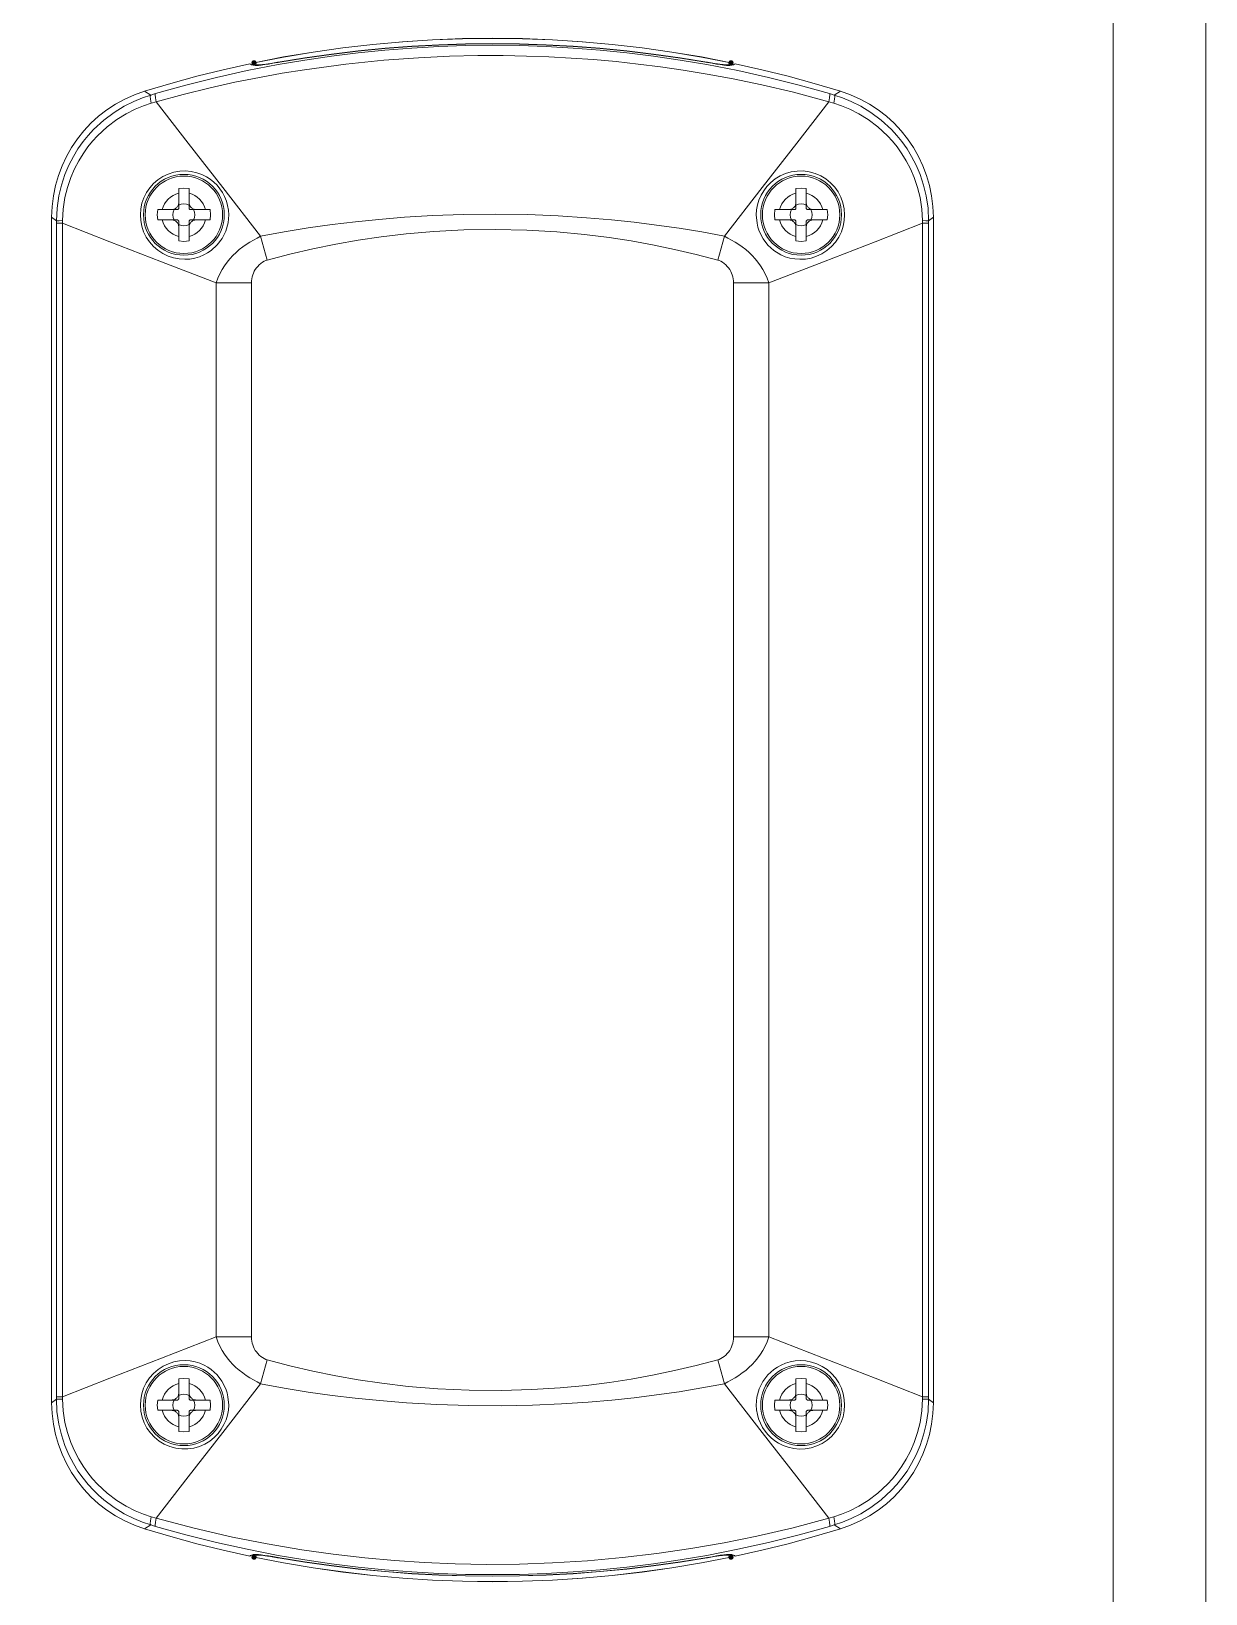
# Model space of a CAD drawing. Header units: millimetres. Extents: x 0 to 260, y 22 to 203.
# Drawn here: x 203 to 259.9, y 88.8 to 164.4 of the extents above; entities that cross this region are included whole.
import ezdxf

# ---------------------------------------------------------------- set-up
doc = ezdxf.new("R2010")
doc.units = ezdxf.units.MM

msp = doc.modelspace()

# ---------------------------------------------------------------- hatches: boundary and pattern name
h = msp.add_hatch(color=7)
edge = h.paths.add_edge_path()
edge.add_arc((213.772503, 162.907804), 0.12741, 0, 360)
h = msp.add_hatch(color=7)
edge = h.paths.add_edge_path()
edge.add_arc((236.873062, 162.907804), 0.127334, 0, 360)
h = msp.add_hatch(color=7)
edge = h.paths.add_edge_path()
edge.add_arc((213.772468, 90.529269), 0.127502, 0, 360)
h = msp.add_hatch(color=7)
edge = h.paths.add_edge_path()
edge.add_arc((236.873027, 90.529445), 0.127425, 0, 360)

# ---------------------------------------------------------------- linework, layer by layer
at = {"color": 7, "lineweight": 0}
for points in [[(0.128058, 22.287794), (259.869517, 22.287794), (259.869517, 202.784781), (0.128058, 202.784781)], [(4.604456, 198.308031), (255.392767, 198.308031), (255.392767, 26.763839), (4.604456, 26.763839)]]:
    msp.add_lwpolyline(points, close=True, dxfattribs=at)
for points in [[(236.874085, 162.911331), (235.442551, 163.188772), (234.006055, 163.42922), (232.565306, 163.632677), (231.121013, 163.799141), (229.673886, 163.928613), (228.224635, 164.021093), (226.773969, 164.076581), (225.322597, 164.095077), (223.87123, 164.076581), (222.420576, 164.021093), (220.971346, 163.928613), (219.524248, 163.799141), (218.079993, 163.632677), (216.639289, 163.42922), (215.202846, 163.188772), (213.771374, 162.911331)], [(236.872004, 162.904276), (235.440735, 163.181654), (234.004503, 163.422049), (232.564018, 163.62546), (231.11999, 163.791887), (229.673128, 163.92133), (228.224141, 164.01379), (226.77374, 164.069265), (225.322633, 164.087757), (223.87153, 164.069265), (222.421141, 164.01379), (220.972175, 163.92133), (219.525342, 163.791887), (218.081351, 163.62546), (216.640911, 163.422049), (215.204733, 163.181654), (213.773526, 162.904276)], [(235.728581, 162.922338), (234.435799, 163.133302), (233.139828, 163.316137), (231.841125, 163.470844), (230.540145, 163.597422), (229.237347, 163.695872), (227.933187, 163.766194), (226.628121, 163.808386), (225.322606, 163.822451), (224.0171, 163.808386), (222.712059, 163.766194), (221.40794, 163.695872), (220.105199, 163.597422), (218.804294, 163.470844), (217.505682, 163.316137), (216.209818, 163.133302), (214.917161, 162.922338)], [(235.707908, 162.819362), (234.418357, 163.038698), (233.125355, 163.228788), (231.829396, 163.389634), (230.530971, 163.521236), (229.230574, 163.623592), (227.928699, 163.696704), (226.625837, 163.740571), (225.322483, 163.755193), (224.019128, 163.740571), (222.716267, 163.696704), (221.414391, 163.623592), (220.113994, 163.521236), (218.81557, 163.389634), (217.51961, 163.228788), (216.226609, 163.038698), (214.937058, 162.819362)], [(235.704486, 162.938037), (234.414693, 163.148008), (233.121732, 163.329984), (231.826055, 163.483963), (230.528117, 163.609946), (229.22837, 163.707933), (227.927268, 163.777923), (226.625263, 163.819918), (225.322809, 163.833916), (224.020359, 163.819918), (222.718367, 163.777923), (221.417285, 163.707933), (220.117567, 163.609946), (218.819666, 163.483963), (217.524036, 163.329984), (216.231128, 163.148008), (214.941397, 162.938037)], [(213.568703, 162.861202), (212.283633, 162.574614), (211.005773, 162.258393), (209.735585, 161.91267), (208.473534, 161.537579)], [(214.937093, 162.819362), (213.439292, 162.526898), (211.949991, 162.19521), (210.470017, 161.824496), (209.000196, 161.414954)], [(241.617288, 161.024464), (239.899613, 161.4799), (238.361855, 161.840792), (236.980024, 162.128659), (235.725194, 162.361139), (234.564202, 162.551286), (233.462124, 162.710742), (232.384036, 162.846561), (231.304888, 162.962978), (230.219391, 163.060345), (229.13213, 163.138309), (228.052983, 163.196517), (226.967133, 163.235323), (225.832247, 163.255431), (224.605638, 163.253314), (223.246033, 163.22227), (221.73438, 163.151714), (220.062919, 163.030006), (218.224241, 162.842328), (216.223638, 162.573159), (215.132232, 162.397475), (214.04453, 162.201684), (212.846144, 161.962236), (211.653049, 161.697917), (210.336571, 161.376272), (209.02803, 161.024464)], [(213.602464, 162.83365), (213.568597, 162.861166)], [(213.833992, 162.770926), (213.729923, 162.786095), (213.652664, 162.806909), (213.60257, 162.83372)], [(213.771268, 162.911331), (213.701066, 162.873893), (213.661554, 162.80444)], [(213.674113, 162.830722), (213.664236, 162.803911)], [(213.674819, 162.828287), (213.665647, 162.803593)], [(213.708227, 162.874642), (213.674007, 162.830545)], [(213.709956, 162.873267), (213.674678, 162.828464)], [(213.772644, 162.906675), (213.714789, 162.879864)], [(213.773703, 162.904276), (213.715494, 162.877817)], [(213.773703, 162.904276), (213.810744, 162.863706), (213.894705, 162.832662)], [(214.917126, 162.922514), (214.689937, 162.883709), (214.478976, 162.848784), (214.288476, 162.819151), (214.124787, 162.795514), (213.99179, 162.779287), (213.89407, 162.77082), (213.834098, 162.77082)], [(213.894599, 162.832768), (214.024422, 162.811248)], [(214.024492, 162.811425), (213.967342, 162.784614)], [(214.024492, 162.811425), (214.040367, 162.810719), (214.062592, 162.810719), (214.093989, 162.812483), (214.135264, 162.816011), (214.189945, 162.821655), (214.259442, 162.830122), (214.346931, 162.842116), (214.455587, 162.857991), (214.588584, 162.878805), (214.749803, 162.905616), (214.914903, 162.933486)], [(214.915044, 162.933556), (214.94115, 162.938142)], [(214.941221, 162.938037), (214.932401, 162.924278)], [(235.704486, 162.938037), (235.712952, 162.924278)], [(235.704486, 162.938037), (235.730239, 162.933451)], [(241.645546, 161.414954), (240.175317, 161.824645), (238.695133, 162.195342), (237.205755, 162.526948), (235.707943, 162.819362)], [(236.811397, 162.770926), (236.751072, 162.770926), (236.652999, 162.77904), (236.519649, 162.79562), (236.355608, 162.819256), (236.165813, 162.84889), (235.954499, 162.883462), (235.728722, 162.92262)], [(235.730309, 162.933556), (235.909168, 162.903217), (236.080265, 162.874995), (236.219612, 162.853476), (236.33109, 162.837601), (236.419284, 162.825959), (236.48737, 162.818198), (236.53817, 162.813612), (236.575918, 162.811142), (236.602729, 162.810437), (236.62072, 162.811495)], [(236.620861, 162.811425), (236.750684, 162.832944)], [(236.620861, 162.811425), (236.678011, 162.784614)], [(236.750754, 162.832768), (236.834363, 162.863812), (236.87211, 162.904382)], [(237.042889, 162.83365), (236.992442, 162.806839), (236.915537, 162.786025), (236.811467, 162.770855)], [(236.872004, 162.904276), (236.929859, 162.877817)], [(236.872709, 162.906675), (236.930565, 162.879864)], [(236.983623, 162.804546), (236.944376, 162.873999), (236.873909, 162.911437)], [(236.970535, 162.828287), (236.935257, 162.87309)], [(236.97124, 162.830722), (236.937021, 162.874819)], [(236.979848, 162.803487), (236.970676, 162.828182)], [(236.981224, 162.80384), (236.971346, 162.830651)], [(237.07665, 162.861202), (237.042784, 162.833685)], [(242.171961, 161.537615), (240.909909, 161.912706), (239.639722, 162.258428), (238.361862, 162.574649), (237.076791, 162.861237)], [(208.473393, 161.537615), (207.981315, 161.363118), (207.510656, 161.151935), (207.062841, 160.906001), (206.639296, 160.62725), (206.241446, 160.317617), (205.870718, 159.979037), (205.528536, 159.613445), (205.216328, 159.222775), (204.935518, 158.808963), (204.687533, 158.373942), (204.473797, 157.919648), (204.295738, 157.448016), (204.15478, 156.96098), (204.052349, 156.460476), (203.989872, 155.948436), (203.968773, 155.426798)], [(208.766586, 161.346233), (208.376767, 161.216058), (207.943556, 161.037199), (207.4793, 160.802249), (206.994584, 160.503799), (206.498225, 160.132324), (205.994106, 159.669127), (205.733976, 159.386464), (205.492103, 159.088455), (205.244365, 158.738455), (205.021498, 158.372316), (204.802202, 157.94572), (204.61545, 157.503777), (204.443956, 156.987311), (204.316647, 156.458144), (204.228806, 155.859745), (204.199173, 155.256583)], [(208.473393, 161.537615), (208.766551, 161.346409)], [(208.78486, 160.951227), (208.752052, 161.145255), (208.745702, 161.282486), (208.749627, 161.318646), (208.766516, 161.346339)], [(209.000161, 161.414954), (208.766622, 161.346162)], [(209.028065, 161.024641), (208.99314, 161.217257), (208.983615, 161.353077), (208.985159, 161.388046), (209.000196, 161.414813)], [(241.617288, 161.024464), (241.652213, 161.217434), (241.661738, 161.3529), (241.660239, 161.387913), (241.645511, 161.414989)], [(241.878767, 161.346233), (241.645581, 161.415024)], [(241.860529, 160.951227), (241.893337, 161.145255), (241.899687, 161.282486), (241.895895, 161.318646), (241.878873, 161.346339)], [(242.171961, 161.537615), (241.878803, 161.346409)], [(246.446287, 155.256512), (246.416654, 155.859939), (246.328812, 156.458073), (246.201459, 156.987549), (246.029656, 157.504059), (245.843081, 157.945693), (245.623962, 158.372246), (245.400962, 158.738649), (245.153356, 159.088384), (244.911483, 159.386393), (244.651354, 159.669057), (244.146881, 160.132607), (243.650876, 160.504082), (243.166159, 160.802532), (242.701904, 161.037129), (242.268692, 161.215987), (241.878873, 161.346162)], [(246.676404, 155.426692), (246.655363, 155.948335), (246.592929, 156.460384), (246.490528, 156.960905), (246.349588, 157.44796), (246.171536, 157.919614), (245.9578, 158.373929), (245.709806, 158.808971), (245.428982, 159.222802), (245.116755, 159.613486), (244.774553, 159.979086), (244.403802, 160.317667), (244.005931, 160.627293), (243.582367, 160.906026), (243.134536, 161.15193), (242.663866, 161.36307), (242.171784, 161.537509)], [(208.78486, 160.951227), (208.420794, 160.827402), (208.016157, 160.658422), (207.581888, 160.436877), (207.127863, 160.156066), (206.663255, 159.806816), (206.191238, 159.372547), (205.948439, 159.108581), (205.722044, 158.830327), (205.490357, 158.504184), (205.281424, 158.163225), (205.074917, 157.7656), (204.898307, 157.353952), (204.735324, 156.87272), (204.612557, 156.37958), (204.525774, 155.823779), (204.491908, 155.262686)], [(209.028065, 161.024641), (208.785001, 160.951263)], [(209.028065, 161.024641), (210.587696, 159.019452), (212.263743, 156.863627), (214.090074, 154.516596)], [(241.617288, 161.024464), (240.058011, 159.019628), (238.381611, 156.863803), (236.55528, 154.51642)], [(241.860529, 160.951227), (241.617465, 161.024605)], [(246.153446, 155.262862), (246.119579, 155.823779), (246.032796, 156.379404), (245.910162, 156.872543), (245.747046, 157.353776), (245.570437, 157.7656), (245.363929, 158.163401), (245.154997, 158.504361), (244.92331, 158.830504), (244.696915, 159.108625), (244.454116, 159.372723), (243.982099, 159.806993), (243.517491, 160.156243), (243.063466, 160.437054), (242.629196, 160.658598), (242.22456, 160.827579), (241.860493, 160.951404)], [(208.265677, 155.546072), (208.285962, 155.827677), (208.343288, 156.104519), (208.435848, 156.370558), (208.563069, 156.622044), (208.719349, 156.851394), (208.904205, 157.058783), (209.11768, 157.242448), (209.353644, 157.396744), (209.614611, 157.521055), (209.889866, 157.609117), (210.172794, 157.658814), (210.459955, 157.670147), (210.734019, 157.644924), (211.002527, 157.584775), (211.241137, 157.499403), (211.467841, 157.386514), (211.655563, 157.26507), (211.829791, 157.125106), (211.98347, 156.972882), (212.121538, 156.805842), (212.244702, 156.620942), (212.348022, 156.424136), (212.432203, 156.21344), (212.493366, 155.994806), (212.531378, 155.771762), (212.545577, 155.546072)], [(238.099847, 155.546072), (238.11581, 155.786843), (238.158761, 156.024439), (238.229934, 156.261417), (238.328094, 156.488342), (238.458887, 156.713017), (238.615608, 156.920494), (238.804785, 157.115051), (239.016716, 157.284208), (239.254841, 157.428759), (239.5099, 157.541031), (239.787845, 157.621773), (240.073991, 157.66415), (240.370633, 157.667325), (240.664894, 157.629225), (240.952055, 157.550247), (241.225458, 157.432375), (241.474034, 157.281474), (241.699591, 157.098294), (241.895736, 156.889274), (242.062247, 156.655911), (242.19767, 156.397986), (242.296844, 156.123922), (242.358139, 155.837378), (242.379747, 155.546072)], [(210.126016, 155.869711), (210.126016, 156.814802)], [(210.624173, 156.814732), (210.375244, 156.838809), (210.126051, 156.814732)], [(210.624173, 156.814732), (210.624173, 155.86964)], [(240.021181, 155.869711), (240.021181, 156.814802)], [(240.519338, 156.814732), (240.270277, 156.838809), (240.021216, 156.814732)], [(240.519338, 156.814732), (240.519338, 155.86964)], [(210.126016, 156.593187), (209.982049, 156.548061), (209.84774, 156.484328), (209.724576, 156.403487), (209.614047, 156.30704), (209.517639, 156.196488), (209.436842, 156.073331), (209.373144, 155.939069), (209.328032, 155.795204)], [(209.778071, 155.795133), (209.814407, 155.796897), (209.849685, 155.802542), (209.884962, 155.812067), (209.918476, 155.825119), (209.951285, 155.8417), (209.981976, 155.861456), (210.010551, 155.884739), (210.036304, 155.910492), (210.059587, 155.939067), (210.079343, 155.969758), (210.095924, 156.002214), (210.108976, 156.036433), (210.118501, 156.071358), (210.123793, 156.106989), (210.12591, 156.142972)], [(210.624173, 156.018195), (210.502636, 156.064431), (210.375244, 156.079843), (210.247787, 156.064431), (210.126051, 156.018195)], [(211.422403, 155.795133), (211.377277, 155.939114), (211.313538, 156.073458), (211.232685, 156.196665), (211.136212, 156.307234), (211.025618, 156.403665), (210.902398, 156.484456), (210.768049, 156.548106), (210.624067, 156.593117)], [(210.624173, 156.143113), (210.62629, 156.10713), (210.631581, 156.071147), (210.641106, 156.036222), (210.654159, 156.002355), (210.67074, 155.969899), (210.690495, 155.939208), (210.713779, 155.910633), (210.739531, 155.88488), (210.768106, 155.861597), (210.798798, 155.841841), (210.831606, 155.825261), (210.865473, 155.812208), (210.900398, 155.802683), (210.936029, 155.797038), (210.972012, 155.795274)], [(240.021181, 156.593187), (239.877199, 156.548061), (239.74285, 156.484328), (239.61963, 156.403487), (239.509035, 156.30704), (239.412563, 156.196488), (239.331709, 156.073331), (239.267971, 155.939069), (239.222844, 155.795204)], [(239.673236, 155.795133), (239.709572, 155.796897), (239.74485, 155.802542), (239.780127, 155.812067), (239.813641, 155.825119), (239.84645, 155.8417), (239.877141, 155.861456), (239.905716, 155.884739), (239.931469, 155.910492), (239.954752, 155.939067), (239.974508, 155.969758), (239.991089, 156.002214), (240.004141, 156.036433), (240.013666, 156.071358), (240.018958, 156.106989), (240.021075, 156.142972)], [(240.519338, 156.018195), (240.397751, 156.064431), (240.270277, 156.079843), (240.142803, 156.064431), (240.021216, 156.018195)], [(241.317568, 155.795133), (241.272442, 155.939114), (241.208703, 156.073458), (241.12785, 156.196665), (241.031377, 156.307234), (240.920783, 156.403665), (240.797563, 156.484456), (240.663214, 156.548106), (240.519232, 156.593117)], [(240.519338, 156.143113), (240.521455, 156.10713), (240.526746, 156.071147), (240.536271, 156.036222), (240.549324, 156.002355), (240.565905, 155.969899), (240.58566, 155.939208), (240.608944, 155.910633), (240.634696, 155.88488), (240.663271, 155.861597), (240.693963, 155.841841), (240.726771, 155.825261), (240.760638, 155.812208), (240.795563, 155.802683), (240.831194, 155.797038), (240.867177, 155.795274)], [(203.96895, 155.426692), (204.198961, 155.256653)], [(203.96895, 98.010557), (203.96895, 155.426551)], [(204.199067, 155.256512), (204.199067, 155.137273)], [(204.491908, 155.262862), (204.341624, 155.261098), (204.241083, 155.258982), (204.199102, 155.256865)], [(204.49226, 155.262862), (204.490849, 155.137273)], [(212.545507, 155.546072), (212.512698, 155.150608), (212.404748, 154.760436), (212.225184, 154.398133), (211.986707, 154.08275), (211.697782, 153.819578), (211.526023, 153.702676), (211.343946, 153.602972), (211.131221, 153.513411), (210.910029, 153.447397), (210.663217, 153.403256), (210.412965, 153.388483), (210.141547, 153.405328), (209.874626, 153.456569), (209.606206, 153.545381), (209.351809, 153.668589), (209.113949, 153.825487), (208.898843, 154.012547), (208.708387, 154.229329), (208.548887, 154.469394), (208.42418, 154.725247), (208.334398, 154.995386), (208.282275, 155.268745), (208.265607, 155.546072)], [(209.106629, 155.795133), (209.082287, 155.546072), (209.106629, 155.297011)], [(209.106629, 155.795133), (210.051368, 155.795133)], [(209.106629, 155.296976), (210.051368, 155.296976)], [(209.328138, 155.296976), (209.37325, 155.152995), (209.436948, 155.018651), (209.517745, 154.895444), (209.614153, 154.784875), (209.724682, 154.688445), (209.847846, 154.607654), (209.982155, 154.544003), (210.126121, 154.498993)], [(210.126016, 154.949031), (210.123899, 154.985014), (210.118607, 155.020645), (210.109082, 155.055923), (210.096029, 155.089789), (210.079449, 155.122245), (210.059693, 155.152937), (210.03641, 155.181512), (210.010657, 155.207264), (209.982082, 155.230548), (209.951391, 155.250303), (209.918582, 155.266884), (209.884716, 155.279937), (209.849791, 155.289462), (209.81416, 155.295106), (209.778177, 155.29687)], [(209.903131, 155.795133), (209.856895, 155.673447), (209.841483, 155.546072), (209.856895, 155.418697), (209.903131, 155.297011)], [(210.126016, 155.869711), (210.124604, 155.855247), (210.120724, 155.841136), (210.114374, 155.82773), (210.104849, 155.816441), (210.093207, 155.806916), (210.080154, 155.800213), (210.066043, 155.796333), (210.051227, 155.795274)], [(210.051262, 155.296976), (210.066079, 155.295565), (210.08019, 155.291684), (210.093242, 155.284981), (210.104884, 155.275809), (210.114409, 155.264168), (210.120759, 155.251115), (210.12464, 155.237004), (210.126051, 155.222187)], [(210.126016, 154.277413), (210.126016, 155.222152)], [(210.698927, 155.795133), (210.684463, 155.796192), (210.670352, 155.800425), (210.656946, 155.807128), (210.645657, 155.8163), (210.636132, 155.827942), (210.629429, 155.840994), (210.625549, 155.855106), (210.624138, 155.869569)], [(210.624173, 155.222222), (210.625584, 155.237039), (210.629465, 155.25115), (210.636167, 155.264203), (210.645692, 155.275844), (210.656981, 155.285017), (210.670387, 155.291719), (210.684498, 155.2956), (210.698962, 155.297011)], [(210.624173, 154.498922), (210.768155, 154.544048), (210.902504, 154.607781), (211.025724, 154.688622), (211.136318, 154.785069), (211.232791, 154.895621), (211.313644, 155.018779), (211.377383, 155.15304), (211.422509, 155.296905)], [(210.624173, 154.277413), (210.624173, 155.222152)], [(210.972118, 155.296976), (210.935782, 155.295212), (210.900504, 155.289568), (210.865226, 155.280043), (210.831712, 155.26699), (210.798904, 155.250409), (210.768212, 155.230654), (210.73999, 155.20737), (210.713884, 155.181618), (210.690601, 155.153043), (210.670846, 155.122351), (210.654265, 155.089542), (210.641212, 155.055676), (210.631687, 155.020751), (210.626396, 154.98512), (210.624279, 154.949137)], [(210.698927, 155.795133), (211.644018, 155.795133)], [(210.698927, 155.296976), (211.644018, 155.296976)], [(210.847411, 155.296976), (210.893448, 155.418662), (210.908794, 155.546037), (210.893448, 155.673412), (210.847411, 155.795098)], [(211.643913, 155.296976), (211.66799, 155.546037), (211.643913, 155.795098)], [(214.089932, 154.51649), (215.23646, 154.723924), (216.39463, 154.909485), (217.551035, 155.07141), (218.678866, 155.207582), (219.819749, 155.323999), (221.060469, 155.425599), (222.428894, 155.506737), (223.908091, 155.559654), (225.457844, 155.576235), (227.011477, 155.552599), (228.502316, 155.492626), (229.876385, 155.404079), (231.093821, 155.298599), (232.188138, 155.182535), (233.264816, 155.049185), (234.365835, 154.892199), (235.465444, 154.714399), (236.555527, 154.51649)], [(242.379676, 155.546072), (242.363096, 155.267863), (242.310532, 154.993622), (242.220044, 154.722953), (242.094632, 154.466572), (241.932795, 154.22417), (241.739737, 154.005844), (241.521412, 153.817858), (241.280068, 153.660828), (241.022011, 153.538502), (240.750196, 153.451631), (240.484378, 153.402991), (240.214326, 153.388483), (239.966015, 153.405284), (239.721143, 153.450925), (239.504273, 153.517115), (239.29534, 153.605794), (238.947501, 153.819578), (238.66281, 154.078517), (238.426449, 154.388256), (238.245826, 154.747031), (238.181003, 154.940529), (238.134701, 155.139319), (238.099776, 155.546072)], [(239.001794, 155.795133), (238.977452, 155.546072), (239.001794, 155.297011)], [(239.001794, 155.795133), (239.946533, 155.795133)], [(239.001794, 155.296976), (239.946533, 155.296976)], [(239.22295, 155.296976), (239.268077, 155.152995), (239.331815, 155.018651), (239.412669, 154.895444), (239.509141, 154.784875), (239.619736, 154.688445), (239.742956, 154.607654), (239.877305, 154.544003), (240.021286, 154.498993)], [(240.021181, 154.949031), (240.019064, 154.985014), (240.013772, 155.020645), (240.004247, 155.055923), (239.991194, 155.089789), (239.974614, 155.122245), (239.954858, 155.152937), (239.931575, 155.181512), (239.905822, 155.207264), (239.877247, 155.230548), (239.846556, 155.250303), (239.813747, 155.266884), (239.779881, 155.279937), (239.744956, 155.289462), (239.709325, 155.295106), (239.673342, 155.29687)], [(239.798296, 155.795133), (239.75206, 155.673447), (239.736648, 155.546072), (239.75206, 155.418697), (239.798296, 155.297011)], [(240.021181, 155.869711), (240.019769, 155.855247), (240.015889, 155.841136), (240.009539, 155.82773), (239.999661, 155.816441), (239.988372, 155.806916), (239.975319, 155.800213), (239.960856, 155.796333), (239.946392, 155.795274)], [(239.946427, 155.296976), (239.961244, 155.295565), (239.975355, 155.291684), (239.988407, 155.284981), (240.000049, 155.275809), (240.009574, 155.264168), (240.015924, 155.251115), (240.019805, 155.237004), (240.021216, 155.222187)], [(240.021181, 154.277413), (240.021181, 155.222152)], [(240.594092, 155.795133), (240.579628, 155.796192), (240.565517, 155.800425), (240.552111, 155.807128), (240.540822, 155.8163), (240.531297, 155.827942), (240.524594, 155.840994), (240.520714, 155.855106), (240.519303, 155.869569)], [(240.519338, 155.222222), (240.520749, 155.237039), (240.52463, 155.25115), (240.531332, 155.264203), (240.540857, 155.275844), (240.552146, 155.285017), (240.565552, 155.291719), (240.579663, 155.2956), (240.594127, 155.297011)], [(240.519338, 154.498922), (240.66332, 154.544048), (240.797669, 154.607781), (240.920889, 154.688622), (241.031483, 154.785069), (241.127956, 154.895621), (241.208809, 155.018779), (241.272548, 155.15304), (241.317674, 155.296905)], [(240.519338, 154.277413), (240.519338, 155.222152)], [(240.867283, 155.296976), (240.830947, 155.295212), (240.795669, 155.289568), (240.760391, 155.280043), (240.726877, 155.26699), (240.694069, 155.250409), (240.663377, 155.230654), (240.635155, 155.20737), (240.609049, 155.181618), (240.585766, 155.153043), (240.566011, 155.122351), (240.54943, 155.089542), (240.536377, 155.055676), (240.526852, 155.020751), (240.521561, 154.98512), (240.519444, 154.949137)], [(240.594092, 155.795133), (241.538831, 155.795133)], [(240.594092, 155.296976), (241.538831, 155.296976)], [(240.742576, 155.296976), (240.788613, 155.418662), (240.803959, 155.546037), (240.788613, 155.673412), (240.742576, 155.795098)], [(241.53876, 155.296976), (241.563102, 155.546037), (241.53876, 155.795098)], [(246.154469, 155.137309), (246.153058, 155.262897)], [(246.153446, 155.262862), (246.303729, 155.261098), (246.404271, 155.258982), (246.446252, 155.256865)], [(246.446287, 155.137309), (246.446287, 155.256547)], [(246.676404, 155.426692), (246.446393, 155.256653)], [(246.676404, 155.426692), (246.676404, 98.010698)], [(204.199067, 98.29994), (204.199067, 155.137379)], [(204.490532, 155.137309), (204.199137, 155.137309)], [(204.490532, 155.137309), (206.794876, 154.240547), (209.291132, 153.270409), (211.933437, 152.24312)], [(204.490532, 155.137309), (204.490532, 98.29987)], [(210.126016, 155.073914), (210.247751, 155.027679), (210.375209, 155.012267), (210.5026, 155.027679), (210.624138, 155.073914)], [(211.933331, 152.243084), (212.019762, 152.479093), (212.117129, 152.693934), (212.22402, 152.891843), (212.339731, 153.076346), (212.46532, 153.249912), (212.60114, 153.416071), (212.746837, 153.573409), (212.89959, 153.721576), (213.057987, 153.859159), (213.222734, 153.987218), (213.393126, 154.106809), (213.567045, 154.217934), (213.743081, 154.322004), (213.91947, 154.420782), (214.089862, 154.516384)], [(214.090285, 154.51649), (214.414841, 153.35056)], [(214.414806, 153.350666), (215.5063, 153.638179), (216.615786, 153.897118), (217.729858, 154.123954), (218.822764, 154.315866), (219.933308, 154.48026), (221.143336, 154.624193), (222.482128, 154.739904), (223.933456, 154.815399), (225.455339, 154.839035), (226.981103, 154.805168), (228.443367, 154.719443), (229.786744, 154.593502), (230.973489, 154.444277), (232.037467, 154.280588), (233.080278, 154.092557), (234.140022, 153.872777), (235.193064, 153.624774), (236.230583, 153.350666)], [(236.554716, 154.516667), (236.230513, 153.350736)], [(236.555421, 154.516314), (236.724402, 154.421417), (236.900791, 154.322992), (237.077179, 154.218922), (237.251804, 154.107444), (237.422902, 153.987147), (237.588707, 153.857678), (237.748163, 153.719389), (237.901621, 153.570517), (238.046966, 153.413178), (238.181727, 153.248078), (238.30661, 153.074864), (238.421968, 152.890714), (238.52886, 152.693158), (238.625874, 152.478669), (238.711952, 152.243014)], [(246.154822, 155.137309), (243.850478, 154.240547), (241.354222, 153.270409), (238.711916, 152.24312)], [(240.021181, 155.073914), (240.142768, 155.027679), (240.270242, 155.012267), (240.397716, 155.027679), (240.519303, 155.073914)], [(246.154822, 98.29994), (246.154822, 155.137379)], [(246.154822, 155.137309), (246.446216, 155.137309)], [(246.446287, 155.137309), (246.446287, 98.29987)], [(210.126016, 154.277413), (210.375209, 154.253336), (210.624138, 154.277413)], [(240.021181, 154.277413), (240.270242, 154.253336), (240.519303, 154.277413)], [(213.647267, 152.243084), (213.6515, 152.343979), (213.663495, 152.442404), (213.68325, 152.538007), (213.709356, 152.630787), (213.74287, 152.720746), (213.783086, 152.808587), (213.831064, 152.892548), (213.886098, 152.971923), (213.94995, 153.048476), (214.021917, 153.120796), (214.100586, 153.186765), (214.183489, 153.244621), (214.267097, 153.292246), (214.346825, 153.327876), (214.414911, 153.350807)], [(236.230548, 153.350666), (236.297929, 153.328441), (236.377656, 153.292457), (236.461265, 153.245185), (236.544873, 153.187329), (236.623542, 153.120654), (236.696215, 153.047982), (236.76042, 152.970724), (236.815454, 152.890996), (236.863079, 152.807035), (236.903295, 152.719899), (236.936456, 152.629941), (236.962562, 152.53716), (236.981965, 152.44191), (236.993959, 152.343838), (236.998192, 152.242943)], [(211.933331, 152.243261), (213.647126, 152.243261)], [(211.933331, 101.193812), (211.933331, 152.243226)], [(213.647267, 152.243084), (213.647267, 101.194023)], [(236.998122, 101.194164), (236.998122, 152.243226)], [(238.712057, 152.243261), (236.998263, 152.243261)], [(238.712057, 152.243261), (238.712057, 101.193847)], [(204.490532, 98.29994), (206.794876, 99.196701), (209.291132, 100.16684), (211.933437, 101.194129)], [(211.933331, 101.193812), (213.647126, 101.194164)], [(214.089932, 98.920759), (213.920952, 99.015656), (213.744916, 99.114434), (213.568174, 99.218503), (213.393549, 99.329628), (213.222805, 99.449925), (213.056646, 99.579395), (212.897191, 99.718036), (212.743732, 99.866909), (212.598388, 100.023895), (212.463627, 100.188995), (212.338744, 100.362561), (212.223385, 100.546359), (212.116494, 100.744267), (212.01948, 100.958403), (211.933402, 101.194059)], [(214.414806, 100.086583), (214.347778, 100.108808), (214.267697, 100.144439), (214.184089, 100.192064), (214.100833, 100.249919), (214.021811, 100.316242), (213.949492, 100.389267), (213.884933, 100.466525), (213.8299, 100.546253), (213.782275, 100.630214), (213.742058, 100.71735), (213.708897, 100.807308), (213.682792, 100.899736), (213.663389, 100.995339), (213.651394, 101.093411), (213.647161, 101.194306)], [(236.998122, 101.194164), (236.993889, 101.09327), (236.981894, 100.994845), (236.962491, 100.899242), (236.936033, 100.806109), (236.902872, 100.716503), (236.862302, 100.628309), (236.814325, 100.544701), (236.759291, 100.465326), (236.695791, 100.388773), (236.623472, 100.316453), (236.545155, 100.250131), (236.4619, 100.192628), (236.378291, 100.145003), (236.298564, 100.109373), (236.230477, 100.086442)], [(238.712057, 101.194164), (238.625627, 100.957803), (238.52826, 100.743314), (238.421369, 100.545053), (238.305657, 100.360903), (238.180069, 100.187337), (238.044602, 100.021178), (237.898552, 99.863839), (237.745799, 99.715673), (237.587402, 99.578089), (237.422655, 99.450031), (237.252616, 99.330439), (237.078696, 99.218962), (236.902307, 99.115245), (236.725919, 99.016467), (236.555527, 98.920864)], [(238.712057, 101.193812), (236.998263, 101.194164)], [(246.154822, 98.29994), (243.850478, 99.196701), (241.354222, 100.16684), (238.711916, 101.194129)], [(208.265677, 97.891), (208.282302, 98.169342), (208.335174, 98.44345), (208.425353, 98.714428), (208.550722, 98.970853), (208.712558, 99.212947), (208.905616, 99.431228), (209.123941, 99.619391), (209.365286, 99.776597), (209.623343, 99.898615), (209.895158, 99.985442), (210.161108, 100.034213), (210.431027, 100.048589), (210.679339, 100.03192), (210.924211, 99.986148), (211.141081, 99.919958), (211.350013, 99.831278), (211.529092, 99.732721), (211.697852, 99.617495), (211.982544, 99.358556), (212.218905, 99.048817), (212.399527, 98.690042), (212.46435, 98.496543), (212.510652, 98.297753), (212.545577, 97.891)], [(214.090638, 98.920406), (214.414841, 100.086689)], [(236.230548, 100.086583), (235.193381, 99.812475), (234.14034, 99.564472), (233.080242, 99.344339), (232.03602, 99.156308), (230.986154, 98.994736), (229.856559, 98.851156), (228.604551, 98.730153), (227.224131, 98.642664), (225.73682, 98.599978), (224.198356, 98.613736), (222.67612, 98.683939), (221.238904, 98.803178), (219.955145, 98.954167), (218.822023, 99.121736), (217.730529, 99.312942), (216.615751, 99.539778), (215.506265, 99.799069), (214.41477, 100.086583)], [(236.555068, 98.920759), (236.230513, 100.086689)], [(238.099847, 97.891), (238.132655, 98.286464), (238.240605, 98.676989), (238.420169, 99.038939), (238.658647, 99.354322), (238.947572, 99.617847), (239.119331, 99.734617), (239.301408, 99.834453), (239.514309, 99.923838), (239.735677, 99.989675), (239.982357, 100.033817), (240.232741, 100.048589), (240.503851, 100.031744), (240.770727, 99.980503), (241.039324, 99.891824), (241.293897, 99.768484), (241.531449, 99.611586), (241.746511, 99.424525), (241.936967, 99.207787), (242.096466, 98.968031), (242.221306, 98.712046), (242.310955, 98.442039), (242.363078, 98.168372), (242.379747, 97.891)], [(210.126016, 98.21485), (210.126016, 99.159942)], [(210.624173, 99.159836), (210.375244, 99.183913), (210.126051, 99.159836)], [(210.624173, 99.159836), (210.624173, 98.214744)], [(240.021181, 98.21485), (240.021181, 99.159942)], [(240.519338, 99.159836), (240.270277, 99.183913), (240.021216, 99.159836)], [(240.519338, 99.159836), (240.519338, 98.214744)], [(209.028065, 92.412608), (210.587696, 94.417797), (212.263743, 96.573622), (214.090074, 98.920653)], [(210.126016, 98.938327), (209.982049, 98.8932), (209.84774, 98.829462), (209.724576, 98.748608), (209.614047, 98.652136), (209.517639, 98.541542), (209.436842, 98.418321), (209.373144, 98.283972), (209.328032, 98.139991)], [(209.778071, 98.140097), (209.814407, 98.142213), (209.849685, 98.147505), (209.884962, 98.157383), (209.918476, 98.170083), (209.951285, 98.187016), (209.981976, 98.206419), (210.010551, 98.229702), (210.036304, 98.255455), (210.059587, 98.28403), (210.079343, 98.314722), (210.095924, 98.34753), (210.108976, 98.381749), (210.118501, 98.416322), (210.123793, 98.452305), (210.12591, 98.487936)], [(210.624173, 98.363334), (210.502636, 98.40957), (210.375244, 98.424982), (210.247787, 98.40957), (210.126051, 98.363334)], [(211.422403, 98.140097), (211.377277, 98.284078), (211.313538, 98.418427), (211.232685, 98.541647), (211.136212, 98.652242), (211.025618, 98.748714), (210.902398, 98.829568), (210.768049, 98.893306), (210.624067, 98.938433)], [(210.624173, 98.488041), (210.62629, 98.452058), (210.631581, 98.416427), (210.641106, 98.38115), (210.654159, 98.347636), (210.67074, 98.31518), (210.690495, 98.284136), (210.713779, 98.255914), (210.739531, 98.230161), (210.768106, 98.206525), (210.798798, 98.186769), (210.831606, 98.170189), (210.865473, 98.157489), (210.900398, 98.147611), (210.936029, 98.142319), (210.972012, 98.140203)], [(236.555421, 98.920759), (235.465338, 98.72285), (234.365729, 98.54505), (233.265416, 98.388064), (232.186621, 98.254361), (231.106768, 98.139709), (229.948246, 98.038814), (228.66731, 97.953795), (227.259021, 97.892059), (225.744193, 97.862425), (224.17786, 97.871597), (222.626696, 97.920986), (221.158082, 98.004947), (219.842574, 98.111134), (218.678054, 98.229667), (217.551282, 98.365839), (216.395229, 98.527411), (215.236707, 98.713325), (214.089827, 98.920759)], [(241.617288, 92.412608), (240.058011, 94.417797), (238.381611, 96.573269), (236.55528, 98.920653)], [(240.021181, 98.938327), (239.877199, 98.8932), (239.74285, 98.829462), (239.61963, 98.748608), (239.509035, 98.652136), (239.412563, 98.541542), (239.331709, 98.418321), (239.267971, 98.283972), (239.222844, 98.139991)], [(239.673236, 98.140097), (239.709572, 98.142213), (239.74485, 98.147505), (239.780127, 98.157383), (239.813641, 98.170083), (239.84645, 98.187016), (239.877141, 98.206419), (239.905716, 98.229702), (239.931469, 98.255455), (239.954752, 98.28403), (239.974508, 98.314722), (239.991089, 98.34753), (240.004141, 98.381749), (240.013666, 98.416322), (240.018958, 98.452305), (240.021075, 98.487936)], [(240.519338, 98.363334), (240.397751, 98.40957), (240.270277, 98.424982), (240.142803, 98.40957), (240.021216, 98.363334)], [(241.317568, 98.140097), (241.272442, 98.284078), (241.208703, 98.418427), (241.12785, 98.541647), (241.031377, 98.652242), (240.920783, 98.748714), (240.797563, 98.829568), (240.663214, 98.893306), (240.519232, 98.938433)], [(240.519338, 98.488041), (240.521455, 98.452058), (240.526746, 98.416427), (240.536271, 98.38115), (240.549324, 98.347636), (240.565905, 98.31518), (240.58566, 98.284136), (240.608944, 98.255914), (240.634696, 98.230161), (240.663271, 98.206525), (240.693963, 98.186769), (240.726771, 98.170189), (240.760638, 98.157489), (240.795563, 98.147611), (240.831194, 98.142319), (240.867177, 98.140203)], [(203.96895, 98.010557), (204.198961, 98.180596)], [(203.96895, 98.010557), (203.990048, 97.488914), (204.052526, 96.976865), (204.154956, 96.476344), (204.295914, 95.989289), (204.473974, 95.517635), (204.687709, 95.06332), (204.935694, 94.628278), (205.216504, 94.214447), (205.528713, 93.823763), (205.870894, 93.458163), (206.241622, 93.119582), (206.639472, 92.809956), (207.063017, 92.531223), (207.510832, 92.285319), (207.981492, 92.074179), (208.473569, 91.89974)], [(204.199067, 98.29994), (204.199067, 98.180701)], [(204.199067, 98.180737), (204.2287, 97.577443), (204.316542, 96.979176), (204.443894, 96.449832), (204.615697, 95.933189), (204.802273, 95.491423), (205.021392, 95.065003), (205.244391, 94.698732), (205.491997, 94.348864), (205.73387, 94.050855), (205.994, 93.768192), (206.240018, 93.529714), (206.498472, 93.304995), (206.994478, 92.933167), (207.479194, 92.634717), (207.94345, 92.399767), (208.376661, 92.220909), (208.766481, 92.090734)], [(204.491908, 98.17421), (204.341624, 98.175974), (204.241083, 98.178091), (204.199102, 98.18056)], [(204.490532, 98.29994), (204.199137, 98.29994)], [(204.490884, 98.29994), (204.492296, 98.174351)], [(204.491908, 98.17421), (204.525774, 97.613426), (204.612558, 97.057669), (204.735324, 96.564529), (204.898308, 96.083296), (205.074917, 95.671605), (205.281424, 95.273671), (205.490357, 94.932756), (205.722044, 94.606921), (205.948439, 94.328668), (206.191238, 94.064702), (206.663255, 93.63008), (207.127863, 93.281182), (207.581888, 93.000019), (208.016157, 92.778474), (208.420794, 92.609846), (208.78486, 92.486021)], [(212.545507, 97.891), (212.529543, 97.650362), (212.486593, 97.412634), (212.41542, 97.175655), (212.317259, 96.948731), (212.186467, 96.724055), (212.029746, 96.516578), (211.840833, 96.322153), (211.628637, 96.152864), (211.390512, 96.008313), (211.135454, 95.896042), (210.857641, 95.8153), (210.571362, 95.772922), (210.27472, 95.769747), (209.980459, 95.807847), (209.693431, 95.886826), (209.419896, 96.004697), (209.17132, 96.15573), (208.945762, 96.338778), (208.749662, 96.547931), (208.583459, 96.781161), (208.447772, 97.039086), (208.348862, 97.31315), (208.287523, 97.599694), (208.265607, 97.891)], [(209.106629, 98.140097), (209.082287, 97.891168), (209.106629, 97.641974)], [(209.106629, 98.140097), (210.051368, 98.140097)], [(209.106629, 97.641939), (210.051368, 97.641939)], [(209.328138, 97.641939), (209.37325, 97.498074), (209.436948, 97.363812), (209.517745, 97.240655), (209.614153, 97.130103), (209.724682, 97.033656), (209.847846, 96.952815), (209.982155, 96.889082), (210.126121, 96.843956)], [(210.126016, 97.293959), (210.123899, 97.330295), (210.118607, 97.365926), (210.109082, 97.400851), (210.096029, 97.434717), (210.079449, 97.467173), (210.059693, 97.497865), (210.03641, 97.52644), (210.010657, 97.552192), (209.982082, 97.575476), (209.951391, 97.595231), (209.918582, 97.611812), (209.884716, 97.624865), (209.849791, 97.63439), (209.81416, 97.640034), (209.778177, 97.641798)], [(209.903131, 98.140097), (209.856895, 98.018559), (209.841483, 97.891168), (209.856895, 97.76371), (209.903131, 97.641974)], [(210.126016, 98.21485), (210.124604, 98.200386), (210.120724, 98.186275), (210.114374, 98.17287), (210.104849, 98.161581), (210.093207, 98.152056), (210.080154, 98.145353), (210.066043, 98.141472), (210.051227, 98.140061)], [(210.051262, 97.641939), (210.066079, 97.640881), (210.08019, 97.636648), (210.093242, 97.630297), (210.104884, 97.620772), (210.114409, 97.609131), (210.120759, 97.596078), (210.12464, 97.581967), (210.126051, 97.567503)], [(210.698927, 98.140097), (210.684463, 98.141508), (210.670352, 98.145388), (210.656946, 98.152091), (210.645657, 98.161616), (210.636132, 98.173258), (210.629429, 98.186311), (210.625549, 98.200422), (210.624138, 98.214886)], [(210.624173, 96.844062), (210.768155, 96.889188), (210.902504, 96.952921), (211.025724, 97.033762), (211.136318, 97.130209), (211.232791, 97.240761), (211.313644, 97.363918), (211.377383, 97.49818), (211.422509, 97.642045)], [(210.624173, 97.567503), (210.625584, 97.581967), (210.629465, 97.596078), (210.636167, 97.609131), (210.645692, 97.620773), (210.656981, 97.630297), (210.670387, 97.636648), (210.684498, 97.640881), (210.698962, 97.641939)], [(210.972118, 97.641939), (210.935782, 97.640175), (210.900504, 97.634531), (210.865226, 97.625006), (210.831712, 97.611953), (210.798904, 97.595372), (210.768212, 97.575617), (210.73999, 97.552334), (210.713884, 97.526581), (210.690601, 97.498006), (210.670846, 97.467314), (210.654265, 97.434859), (210.641212, 97.400639), (210.631687, 97.366067), (210.626396, 97.330084), (210.624279, 97.2941)], [(210.698927, 98.140097), (211.644018, 98.140097)], [(210.698927, 97.641939), (211.644018, 97.641939)], [(210.847411, 97.641939), (210.893448, 97.763675), (210.908794, 97.891133), (210.893448, 98.018524), (210.847411, 98.140061)], [(211.643913, 97.641939), (211.66799, 97.891133), (211.643913, 98.140061)], [(242.379676, 97.891), (242.359392, 97.60966), (242.302065, 97.332553), (242.209549, 97.066515), (242.082638, 96.815028), (241.926048, 96.585723), (241.741149, 96.378642), (241.527806, 96.194845), (241.29171, 96.040681), (241.031007, 95.916062), (240.755488, 95.827956), (240.47256, 95.778258), (240.185399, 95.766925), (239.911334, 95.792149), (239.642826, 95.852297), (239.404349, 95.93767), (239.177512, 96.050559), (238.989923, 96.17187), (238.815563, 96.311967), (238.661928, 96.464323), (238.524168, 96.631231), (238.400828, 96.816307), (238.297332, 97.013289), (238.21315, 97.223809), (238.151987, 97.442267), (238.113976, 97.665443), (238.099776, 97.891)], [(239.001794, 98.140097), (238.977452, 97.891168), (239.001794, 97.641974)], [(239.001794, 98.140097), (239.946533, 98.140097)], [(239.001794, 97.641939), (239.946533, 97.641939)], [(239.22295, 97.641939), (239.268077, 97.498074), (239.331815, 97.363812), (239.412669, 97.240655), (239.509141, 97.130103), (239.619736, 97.033656), (239.742956, 96.952815), (239.877305, 96.889082), (240.021286, 96.843956)], [(240.021181, 97.293959), (240.019064, 97.330295), (240.013772, 97.365926), (240.004247, 97.400851), (239.991194, 97.434717), (239.974614, 97.467173), (239.954858, 97.497865), (239.931575, 97.52644), (239.905822, 97.552192), (239.877247, 97.575476), (239.846556, 97.595231), (239.813747, 97.611812), (239.779881, 97.624865), (239.744956, 97.63439), (239.709325, 97.640034), (239.673342, 97.641798)], [(239.798296, 98.140097), (239.75206, 98.018559), (239.736648, 97.891168), (239.75206, 97.76371), (239.798296, 97.641974)], [(240.021181, 98.21485), (240.019769, 98.200386), (240.015889, 98.186275), (240.009539, 98.17287), (239.999661, 98.161581), (239.988372, 98.152056), (239.975319, 98.145353), (239.960856, 98.141472), (239.946392, 98.140061)], [(239.946427, 97.641939), (239.961244, 97.640881), (239.975355, 97.636648), (239.988407, 97.630297), (240.000049, 97.620772), (240.009574, 97.609131), (240.015924, 97.596078), (240.019805, 97.581967), (240.021216, 97.567503)], [(240.594092, 98.140097), (240.579628, 98.141508), (240.565517, 98.145388), (240.552111, 98.152091), (240.540822, 98.161616), (240.531297, 98.173258), (240.524594, 98.186311), (240.520714, 98.200422), (240.519303, 98.214886)], [(240.519338, 96.844062), (240.66332, 96.889188), (240.797669, 96.952921), (240.920889, 97.033762), (241.031483, 97.130209), (241.127956, 97.240761), (241.208809, 97.363918), (241.272548, 97.49818), (241.317674, 97.642045)], [(240.519338, 97.567503), (240.520749, 97.581967), (240.52463, 97.596078), (240.531332, 97.609131), (240.540857, 97.620773), (240.552146, 97.630297), (240.565552, 97.636648), (240.579663, 97.640881), (240.594127, 97.641939)], [(240.867283, 97.641939), (240.830947, 97.640175), (240.795669, 97.634531), (240.760391, 97.625006), (240.726877, 97.611953), (240.694069, 97.595372), (240.663377, 97.575617), (240.635155, 97.552334), (240.609049, 97.526581), (240.585766, 97.498006), (240.566011, 97.467314), (240.54943, 97.434859), (240.536377, 97.400639), (240.526852, 97.366067), (240.521561, 97.330084), (240.519444, 97.2941)], [(240.594092, 98.140097), (241.538831, 98.140097)], [(240.594092, 97.641939), (241.538831, 97.641939)], [(240.742576, 97.641939), (240.788613, 97.763675), (240.803959, 97.891133), (240.788613, 98.018524), (240.742576, 98.140061)], [(241.53876, 97.641939), (241.563102, 97.891133), (241.53876, 98.140061)], [(241.860529, 92.485986), (242.224595, 92.609811), (242.629231, 92.778439), (243.063501, 92.999983), (243.517526, 93.281147), (243.982134, 93.630044), (244.454151, 94.064667), (244.69695, 94.3285), (244.923345, 94.606886), (245.155032, 94.93272), (245.363965, 95.273636), (245.570472, 95.671437), (245.747081, 96.083261), (245.910197, 96.564494), (246.032831, 97.057633), (246.119615, 97.613391), (246.153481, 98.174175)], [(241.878767, 92.09084), (242.268587, 92.221015), (242.701798, 92.399873), (243.166053, 92.634823), (243.65077, 92.933273), (244.147128, 93.304395), (244.651248, 93.767945), (244.911377, 94.050608), (245.153251, 94.348617), (245.400989, 94.698794), (245.623856, 95.065109), (245.843152, 95.491529), (246.029903, 95.933295), (246.201397, 96.449762), (246.328706, 96.978929), (246.416548, 97.577372), (246.446181, 98.180842)], [(242.171961, 91.899634), (242.664042, 92.074131), (243.134712, 92.285314), (243.582543, 92.531248), (244.006108, 92.809999), (244.403979, 93.119632), (244.774729, 93.458212), (245.116931, 93.823804), (245.429158, 94.214474), (245.709982, 94.628286), (245.957976, 95.063307), (246.171713, 95.5176), (246.349765, 95.989233), (246.490705, 96.476269), (246.593106, 96.976773), (246.65554, 97.488812), (246.67658, 98.010451)], [(246.153093, 98.17421), (246.154504, 98.299799)], [(246.153446, 98.17421), (246.303729, 98.175974), (246.404271, 98.178091), (246.446252, 98.18056)], [(246.154822, 98.29994), (246.446216, 98.29994)], [(246.446287, 98.180737), (246.446287, 98.299976)], [(246.676404, 98.010557), (246.446393, 98.180596)], [(210.126016, 96.622517), (210.126016, 97.567609)], [(210.126016, 97.419019), (210.247751, 97.372783), (210.375209, 97.357371), (210.5026, 97.372783), (210.624138, 97.419019)], [(210.624173, 96.622517), (210.624173, 97.567609)], [(240.021181, 96.622517), (240.021181, 97.567609)], [(240.021181, 97.419019), (240.142768, 97.372783), (240.270242, 97.357371), (240.397716, 97.372783), (240.519303, 97.419019)], [(240.519338, 96.622517), (240.519338, 97.567609)], [(210.126016, 96.622517), (210.375209, 96.598176), (210.624138, 96.622517)], [(240.021181, 96.622517), (240.270242, 96.598176), (240.519303, 96.622517)], [(208.78486, 92.485986), (208.752052, 92.291606), (208.745702, 92.154728), (208.749627, 92.118436), (208.766516, 92.090875)], [(208.78486, 92.485986), (209.027924, 92.412608)], [(209.028065, 92.412608), (208.99314, 92.219639), (208.983615, 92.084172), (208.985159, 92.049203), (209.000196, 92.022436)], [(209.028065, 92.412608), (210.868507, 91.926922), (212.723765, 91.501031), (214.401885, 91.16867), (216.089265, 90.884728), (217.612736, 90.670018), (219.141499, 90.494203), (220.575099, 90.364822), (222.011346, 90.269836), (223.517927, 90.20638), (225.025832, 90.180231), (226.626252, 90.193548), (228.225879, 90.248669), (229.927635, 90.353974), (231.625951, 90.506903), (233.281802, 90.702386), (234.931832, 90.943642), (236.536309, 91.223086), (238.132585, 91.546186), (239.881436, 91.953071), (241.617324, 92.412608)], [(241.617288, 92.412608), (241.860352, 92.485986)], [(241.617288, 92.412608), (241.652213, 92.219639), (241.662091, 92.084172), (241.660283, 92.049203), (241.645511, 92.022436)], [(241.860529, 92.485986), (241.893337, 92.291606), (241.899687, 92.154728), (241.895895, 92.118436), (241.878873, 92.090875)], [(208.473393, 91.899634), (208.766551, 92.09084)], [(208.473393, 91.899634), (209.735444, 91.524543), (211.005632, 91.178821), (212.283492, 90.8626), (213.568562, 90.576012)], [(208.766586, 92.09084), (209.000125, 92.022401)], [(209.000161, 92.022295), (210.469982, 91.612753), (211.949956, 91.242039), (213.439257, 90.91035), (214.937058, 90.617887)], [(235.707908, 90.61771), (237.20572, 90.910124), (238.695098, 91.24173), (240.175282, 91.612428), (241.645511, 92.022119)], [(237.07665, 90.576047), (238.361721, 90.862635), (239.639581, 91.178856), (240.909768, 91.524578), (242.17182, 91.899669)], [(241.645546, 92.022295), (241.878732, 92.090734)], [(242.171961, 91.899634), (241.878803, 92.09084)], [(213.602464, 90.603599), (213.568597, 90.576082)], [(213.602464, 90.603599), (213.652911, 90.630057), (213.729817, 90.651224), (213.833886, 90.666394)], [(213.661731, 90.632527), (213.700977, 90.563206), (213.771445, 90.525635)], [(213.66413, 90.633232), (213.674007, 90.606421)], [(213.665506, 90.633585), (213.674678, 90.608891)], [(213.674113, 90.606351), (213.708333, 90.562606)], [(213.674819, 90.60875), (213.710097, 90.563947)], [(213.772644, 90.530574), (213.714789, 90.557032)], [(213.773703, 90.532973), (213.715494, 90.559431)], [(213.771268, 90.525741), (215.202802, 90.248301), (216.639299, 90.007852), (218.080048, 89.804396), (219.524341, 89.637932), (220.971468, 89.50846), (222.420719, 89.415979), (223.871385, 89.360491), (225.322756, 89.341995), (226.774123, 89.360491), (228.224777, 89.415979), (229.674008, 89.50846), (231.121105, 89.637932), (232.565361, 89.804396), (234.006065, 90.007852), (235.442508, 90.248301), (236.873979, 90.525741)], [(213.894599, 90.604305), (213.810991, 90.573613), (213.773597, 90.533044)], [(213.773703, 90.532973), (215.20491, 90.255533), (216.641088, 90.015084), (218.081527, 89.811628), (219.525518, 89.645164), (220.972351, 89.515691), (222.421317, 89.423211), (223.871706, 89.367723), (225.322809, 89.349227), (226.773916, 89.367723), (228.224317, 89.423211), (229.673304, 89.515691), (231.120166, 89.645164), (232.564194, 89.811628), (234.004679, 90.015084), (235.440911, 90.255533), (236.87218, 90.532973)], [(213.833992, 90.666288), (213.894317, 90.666288), (213.992389, 90.658174), (214.125739, 90.641593), (214.290134, 90.617957), (214.479928, 90.588324), (214.690889, 90.553752), (214.91702, 90.514593)], [(214.024492, 90.625648), (213.89467, 90.604128)], [(214.024492, 90.625648), (213.967342, 90.652459)], [(214.915044, 90.503693), (214.736186, 90.534031), (214.565442, 90.561901), (214.425742, 90.583773), (214.314264, 90.599648), (214.226069, 90.61129), (214.157983, 90.619051), (214.107183, 90.623637), (214.069789, 90.626106), (214.042625, 90.626812), (214.024633, 90.625754)], [(214.941221, 90.499212), (214.915115, 90.503798)], [(214.917126, 90.514699), (216.209845, 90.303735), (217.505762, 90.1209), (218.80442, 89.966193), (220.105362, 89.839615), (221.408132, 89.741165), (222.712272, 89.670844), (224.017325, 89.628651), (225.322836, 89.614587), (226.628346, 89.628651), (227.933399, 89.670844), (229.237539, 89.741165), (230.540309, 89.839615), (231.841251, 89.966193), (233.139909, 90.1209), (234.435826, 90.303735), (235.728545, 90.514699)], [(214.941221, 90.499212), (214.932401, 90.512618)], [(214.937093, 90.61771), (216.226644, 90.398437), (217.519645, 90.2084), (218.815605, 90.047599), (220.11403, 89.916035), (221.414426, 89.813708), (222.716302, 89.740617), (224.019164, 89.696762), (225.322518, 89.682144), (226.625873, 89.696762), (227.928734, 89.740617), (229.23061, 89.813708), (230.531006, 89.916035), (231.829431, 90.047599), (233.125391, 90.2084), (234.418392, 90.398437), (235.707943, 90.61771)], [(214.941221, 90.499212), (216.231014, 90.289241), (217.523975, 90.107265), (218.819651, 89.953286), (220.11759, 89.827303), (221.417336, 89.729316), (222.718439, 89.659326), (224.020444, 89.617331), (225.322897, 89.603333), (226.625347, 89.617331), (227.927339, 89.659326), (229.228421, 89.729316), (230.528139, 89.827303), (231.82604, 89.953286), (233.121671, 90.107265), (234.414578, 90.289241), (235.704309, 90.499212)], [(235.704486, 90.499212), (235.712952, 90.512618)], [(235.730309, 90.503693), (235.704556, 90.499106)], [(235.728581, 90.514699), (235.955417, 90.553505), (236.166731, 90.58843), (236.356878, 90.618416), (236.520919, 90.641699), (236.653564, 90.657927), (236.751283, 90.666394), (236.811256, 90.666394)], [(236.620861, 90.625648), (236.604986, 90.626706), (236.582761, 90.626353), (236.551364, 90.624589), (236.510089, 90.621062), (236.455409, 90.61577), (236.385911, 90.606951), (236.298422, 90.594956), (236.189767, 90.579081), (236.05677, 90.558267), (235.89555, 90.531456), (235.73045, 90.503587)], [(236.620861, 90.625648), (236.678011, 90.652459)], [(236.750754, 90.604305), (236.620932, 90.625824)], [(236.872004, 90.532973), (236.834609, 90.573542), (236.750648, 90.604234)], [(236.811397, 90.666288), (236.915466, 90.651118), (236.992724, 90.629952), (237.042819, 90.603493)], [(236.872004, 90.532973), (236.929859, 90.559431)], [(236.872709, 90.530574), (236.930565, 90.557032)], [(236.874085, 90.525741), (236.944288, 90.56318), (236.983799, 90.632633)], [(236.935398, 90.563982), (236.970676, 90.608785)], [(236.937127, 90.562606), (236.971346, 90.606351)], [(236.970535, 90.60875), (236.979707, 90.633444)], [(236.97124, 90.606351), (236.981118, 90.633162)], [(237.07665, 90.576047), (237.042784, 90.603564)]]:
    msp.add_lwpolyline(points, dxfattribs=at)
for centre, radius in [((210.375147, 155.545896), 1.957476), ((210.375288, 155.546072), 1.875014), ((240.270312, 155.545896), 1.957476), ((240.270453, 155.546072), 1.875014), ((210.375147, 97.891177), 1.957476), ((210.375288, 97.891177), 1.874926), ((240.270312, 97.891177), 1.957476), ((240.270453, 97.891177), 1.874926)]:
    msp.add_circle(centre, radius, dxfattribs=at)

doc.saveas('drawing.dxf')
